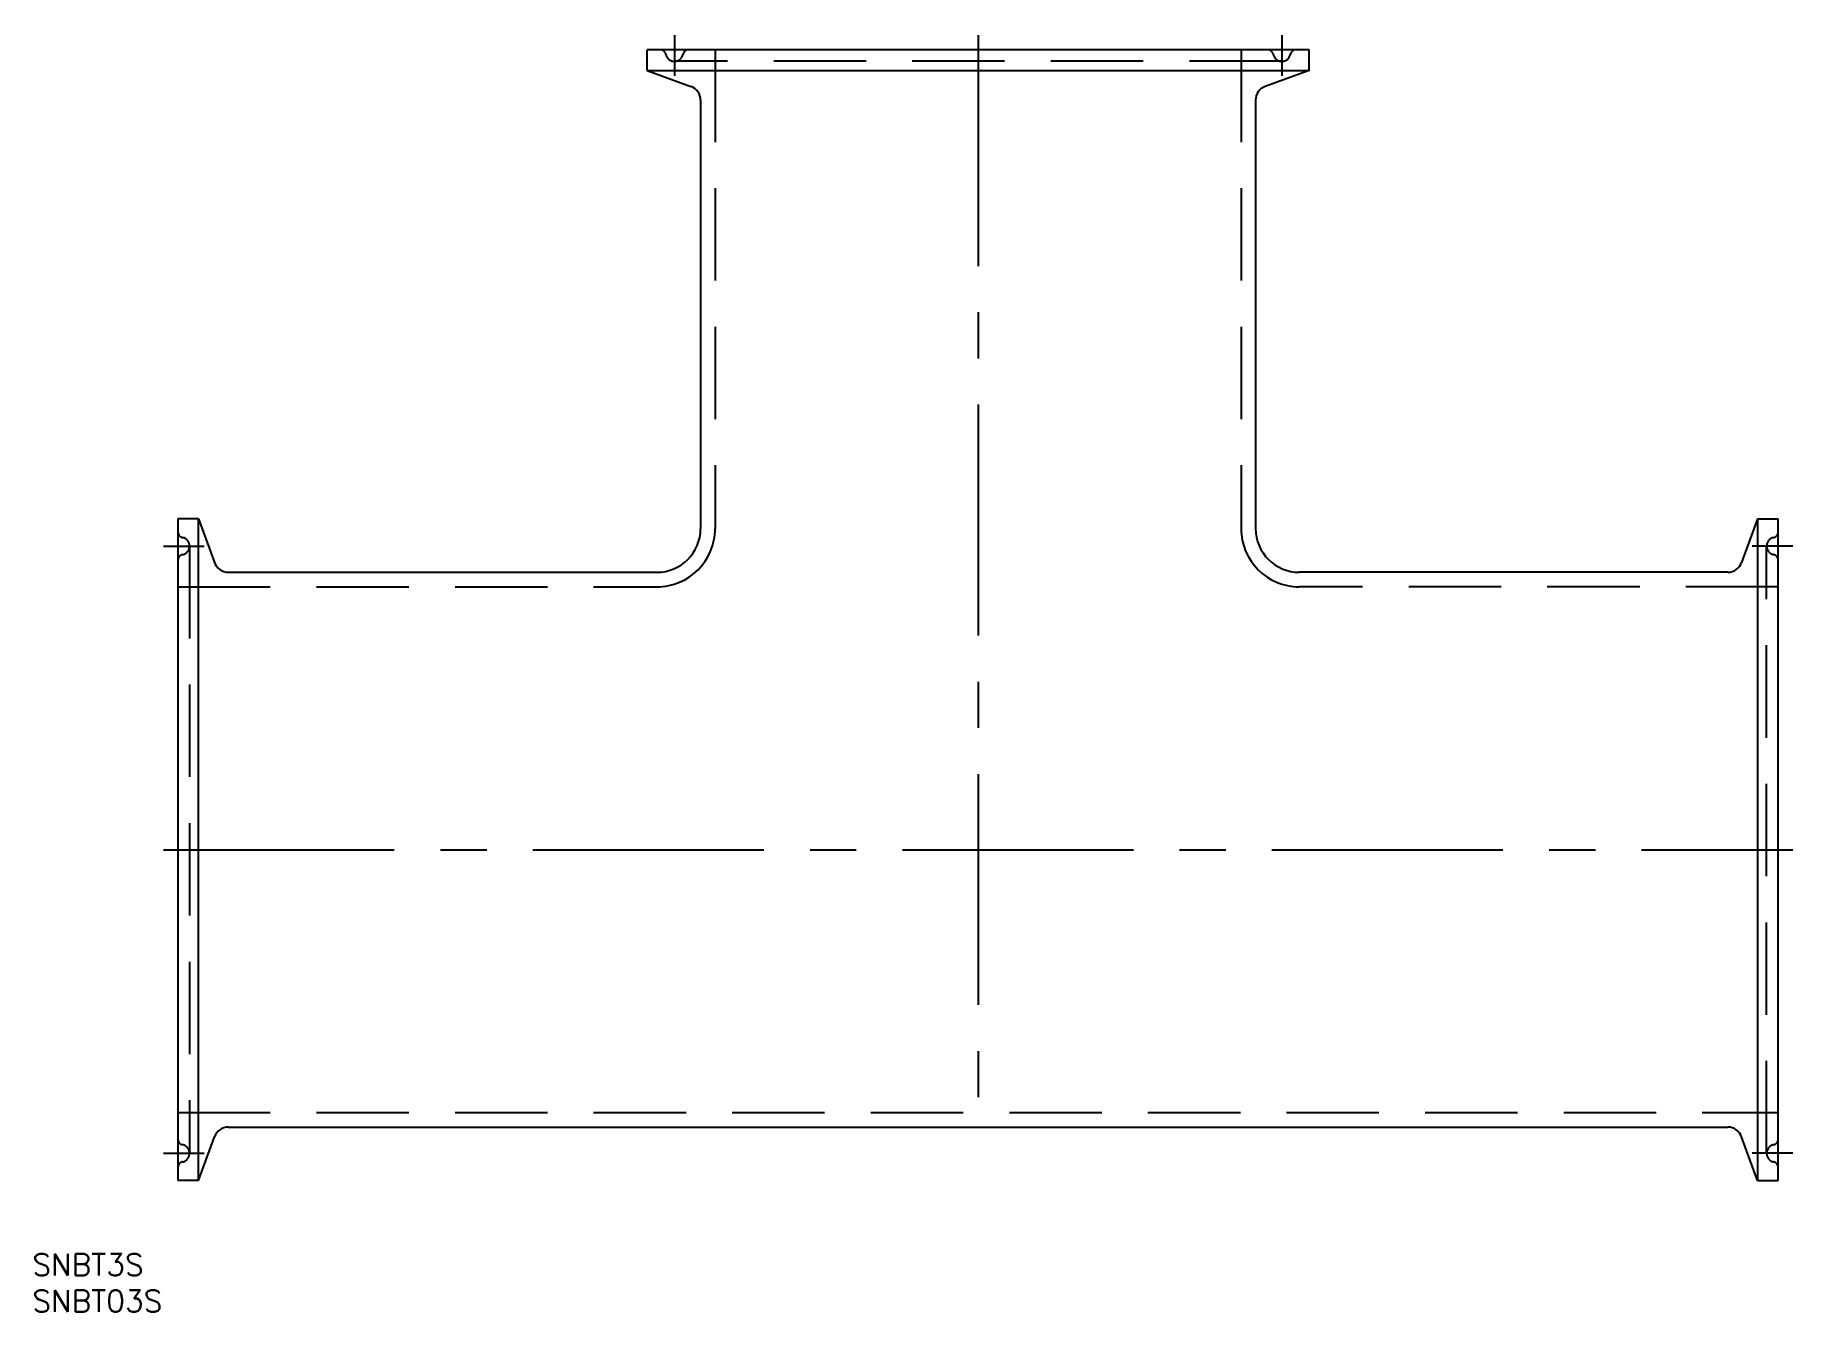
# Model space of a CAD drawing. Extents: x -20 to 222, y -64 to 112.
import ezdxf

# ---------------------------------------------------------------- set-up
doc = ezdxf.new("R2010")
doc.units = 0
doc.linetypes.add('CENTER', pattern=[50.8, 31.75, -6.35, 6.35, -6.35])
doc.linetypes.add('DASHED', pattern=[19.05, 12.7, -6.35])
doc.layers.get('0').update_dxf_attribs({"linetype": 'CONTINUOUS'})
doc.layers.add('CENTER', color=1, linetype='CENTER')
doc.styles.get("Standard").update_dxf_attribs({"font": 'txt.shx', "height": 3, "bigfont": 'bigfont.shx'})

msp = doc.modelspace()

# ---------------------------------------------------------------- linework, layer by layer
at = {"color": 7, "linetype": 'CONTINUOUS'}
for p, q in [((155.5, 110), (64.5, 110)), ((64.5, 107.15), (64.5, 110)), ((155.5, 107.15), (155.5, 110)), ((64.5, 107.15), (155.5, 107.15)), ((64.5, 107.15), (70.53, 104.95)), ((155.5, 107.15), (149.47, 104.95)), ((71.85, 103.07), (71.85, 44.15)), ((148.15, 103.07), (148.15, 44.15)), ((0, 45.5), (0, -45.5)), ((2.85, 45.5), (0, 45.5)), ((2.85, -45.5), (2.85, 45.5)), ((2.85, 45.5), (5.05, 39.47)), ((217.15, 45.5), (214.95, 39.47)), ((217.15, 45.5), (217.15, -45.5)), ((217.15, 45.5), (220, 45.5)), ((220, -45.5), (220, 45.5)), ((6.93, 38.15), (65.85, 38.15)), ((213.07, 38.15), (154.15, 38.15)), ((6.93, -38.15), (213.07, -38.15)), ((2.85, -45.5), (5.05, -39.47)), ((217.15, -45.5), (214.95, -39.47)), ((2.85, -45.5), (0, -45.5)), ((217.15, -45.5), (220, -45.5))]:
    msp.add_line(p, q, dxfattribs=at)
at = {"color": 3, "linetype": 'DASHED'}
for p, q in [((73.85, 110), (73.85, 44.15)), ((146.15, 110), (146.15, 44.15)), ((151.75, 108.4), (68.25, 108.4)), ((1.6, 41.75), (1.6, -41.75)), ((218.4, -41.75), (218.4, 41.75)), ((0, 36.15), (65.85, 36.15)), ((220, 36.15), (154.15, 36.15)), ((0, -36.15), (220, -36.15))]:
    msp.add_line(p, q, dxfattribs=at)
for centre, radius, start, end in [((66.29, 109.2), 0.8, 11.537, 90), ((68.25, 109.6), 1.2, 191.537, 348.463), ((70.21, 109.2), 0.8, 90, 168.463), ((149.79, 109.2), 0.8, 11.537, 90), ((151.75, 109.6), 1.2, 191.537, 348.463), ((153.71, 109.2), 0.8, 90, 168.463), ((0.8, 43.71), 0.8, 180, 258.463), ((65.85, 44.15), 8, 270, 0), ((154.15, 44.15), 8, 180, 270), ((219.2, 43.71), 0.8, 281.537, 360), ((0.4, 41.75), 1.2, 281.537, 78.463), ((219.6, 41.75), 1.2, 101.537, 258.463), ((0.8, 39.79), 0.8, 101.537, 180), ((219.2, 39.79), 0.8, 0, 78.463), ((0.8, -39.79), 0.8, 180, 258.463), ((0.4, -41.75), 1.2, 281.537, 78.463), ((219.6, -41.75), 1.2, 101.537, 258.463), ((219.2, -39.79), 0.8, 281.537, 0), ((0.8, -43.71), 0.8, 101.537, 180), ((219.2, -43.71), 0.8, 0, 78.463)]:
    msp.add_arc(centre, radius, start, end, dxfattribs=at)
at = {"color": 7, "linetype": 'CONTINUOUS'}
for centre, radius, start, end in [((69.85, 103.07), 2, 0, 70), ((150.15, 103.07), 2, 110, 180), ((65.85, 44.15), 6, 270, 0), ((154.15, 44.15), 6, 180, 270), ((6.93, 40.15), 2, 200, 270), ((213.07, 40.15), 2, 270, 340), ((6.93, -40.15), 2, 90, 160), ((213.07, -40.15), 2, 20, 90)]:
    msp.add_arc(centre, radius, start, end, dxfattribs=at)
at = {"layer": 'CENTER', "color": 1, "linetype": 'CENTER'}
for p, q in [((68.25, 112), (68.25, 106.4)), ((110, 112), (110, -40.15)), ((151.75, 112), (151.75, 106.4)), ((-2, 41.75), (3.6, 41.75)), ((222, 41.75), (216.4, 41.75)), ((-2, 0), (222, 0)), ((-2, -41.75), (3.6, -41.75)), ((222, -41.75), (216.4, -41.75))]:
    msp.add_line(p, q, dxfattribs=at)

# ---------------------------------------------------------------- texts
at = {"color": 7, "linetype": 'CONTINUOUS'}
for s, p in [('SNBT3S', (-20.01, -58.55)), ('SNBT03S', (-20.01, -63.55))]:
    msp.add_text(s, height=3, dxfattribs=at).set_placement(p)

doc.saveas('drawing.dxf')
